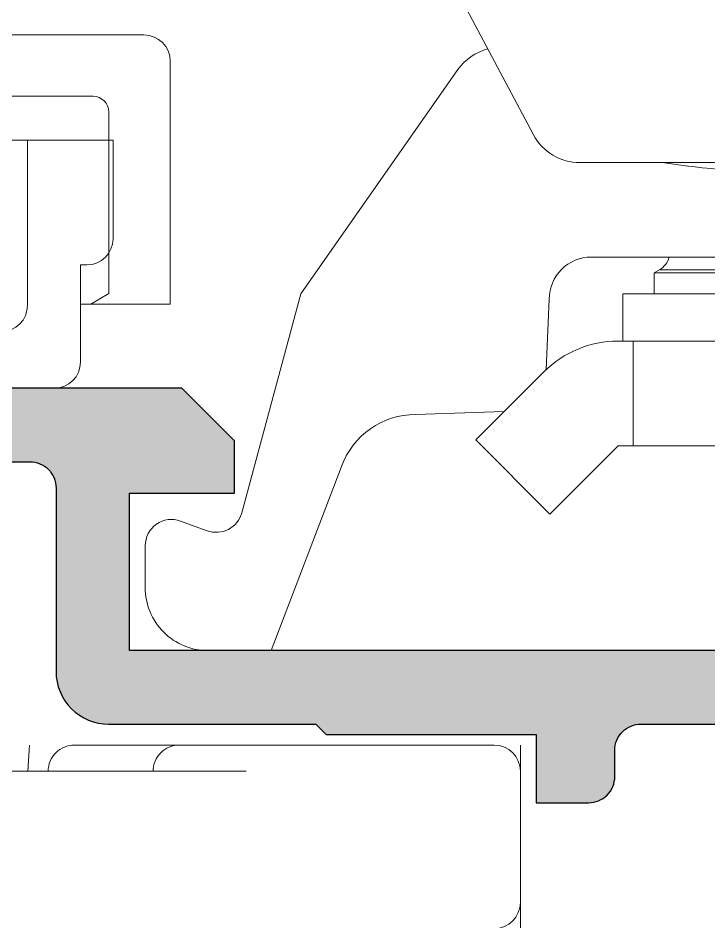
# Model space of a CAD drawing. Header units: millimetres. Extents: x 3069 to 3669, y 1489 to 1908.
# Drawn here: x 3602.79 to 3615.96, y 1560.87 to 1578.1 of the extents above; entities that cross this region are included whole.
import ezdxf

# ---------------------------------------------------------------- set-up
doc = ezdxf.new("R2010")
doc.units = ezdxf.units.MM
for name, color, linetype, lineweight in [('Detalles-Accesorios', 1, 'Continuous', 13), ('Perfil-Detalles', 7, 'Continuous', 25), ('Sombreado-Perfil dettalles', 7, 'Continuous', 0)]:
    doc.layers.add(name, color=color, linetype=linetype, lineweight=lineweight)

# ---------------------------------------------------------------- blocks, each defined once
blk = doc.blocks.new('*U40')
for p, q in [((1.604, 6.115), (1.604, 7.825)), ((1.604, 7.825), (6.234, 7.825)), ((6.734, 7.325), (6.734, -7.325)), ((4.73, 6.735), (2.85, 6.735)), ((4.73, -6.735), (4.73, 6.735)), ((1.604, 6.315), (1.804, 6.655)), ((1.804, 6.655), (5.264, 6.655)), ((2.35, 6.235), (2.35, 6.115)), ((5.564, 6.355), (5.564, -6.355)), ((0.5, 6.115), (2.35, 6.115)), ((0, 5.615), (0, -5.615)), ((4.73, 5.105), (1.58, 5.105)), ((1.08, -4.605), (1.08, 4.605)), ((0, 2.385), (1.08, 2.385)), ((0, -2.385), (1.08, -2.385)), ((1.58, -5.105), (4.73, -5.105)), ((0.5, -6.115), (2.35, -6.115)), ((1.604, -7.825), (1.604, -6.115)), ((2.35, -6.235), (2.35, -6.115)), ((1.604, -6.315), (1.804, -6.655)), ((5.264, -6.655), (1.804, -6.655)), ((2.85, -6.735), (4.73, -6.735)), ((6.234, -7.825), (1.604, -7.825))]:
    blk.add_line(p, q)
for centre, radius, start, end in [((6.234, 7.325), 0.5, 0, 90), ((2.85, 6.235), 0.5, 90, 180), ((5.264, 6.355), 0.3, 0, 90), ((0.5, 5.615), 0.5, 90, 180), ((1.58, 4.605), 0.5, 90, 180), ((1.58, -4.605), 0.5, 180, 270), ((0.5, -5.615), 0.5, 180, 270), ((2.85, -6.235), 0.5, 180, 270), ((5.264, -6.355), 0.3, 270, 0), ((6.234, -7.325), 0.5, 270, 0)]:
    blk.add_arc(centre, radius, start, end)
blk = doc.blocks.new('*U39')
for p, q in [((2.2, -4.5), (2.2, -9.5)), ((2.258, -4.6), (2.258, -9.4)), ((1.8, -10.1), (1.8, -7)), ((-1.1, -7.4), (-1.1, -9.9)), ((0.9, -7.4), (0.9, -9.9)), ((2.258, -9.4), (2.2, -9.5)), ((2.2, -9.5), (1.8, -9.5)), ((-1.1, -9.9), (0.9, -9.9)), ((-1.1, -10.186), (-1.1, -9.9)), ((0.9, -9.9), (0.9, -10.186)), ((1.8, -10.1), (0.9, -10.1)), ((-2.4, -11.486), (-1.1, -10.186)), ((-0.986, -12.9), (-2.4, -11.486)), ((0.314, -11.6), (-0.986, -12.9))]:
    blk.add_line(p, q)
for points in [[(8.6, -6.5), (8.6, -9.9, 0.414214), (9.4, -10.7), (10.443, -10.557), (11.943, -12.057, 0.298354), (13.338, -14.285), (16, -15.7), (16, -19, -0.414214), (15.5, -19.5), (14, -19.5, -0.451123), (13.504, -18.938), (13.757, -16.911, 0.311106), (13.496, -16.407), (4.831, -11.8, -0.277325), (4.3, -10.917), (4.3, -0.8, 0.414214)], [(-16.321, 1.541), (-10.6, 0), (0.1, 0, -0.414214), (0.3, -0.2), (0.3, -0.7), (0, -1), (0, -2.8), (2.5, -2.8), (2.5, -10.7, -0.414214), (1.7, -11.5), (0.357, -11.557), (-0.443, -12.357), (-0.5, -14.047, -0.31585), (-1.49, -15.458), (-5, -16.8), (-5, -18, 0.414214), (-3.8, -19.2), (-3, -19.2, 0.520567), (-2.53, -18.529), (-2.716, -18.017, -0.442617), (-2.372, -17.362), (1.8, -16.232), (6.074, -13.239, 0.178537), (6.468, -12.67, 0.178537)]]:
    blk.add_lwpolyline(points, format="xyb")
for centre, radius, start, end in [((18.914, -7), 14.795, 183.3387, 188.9651), ((18.914, -7), 14.795, 183.3387, 188.9586), ((2.604, -9.6), 0.4, 105.0916, 150), ((-1.1, -10.186), 2, 315, 0)]:
    blk.add_arc(centre, radius, start, end)
blk = doc.blocks.new('*U56')
for p, q in [((-3.2, 17.95), (-4.7, 17.95)), ((-3.2, 17.95), (-0.7, 17.95)), ((-0.2, 17.95), (-0.7, 17.95)), ((-0.2, 17.45), (-0.2, 12.515)), ((-0.7, 12.724), (-0.7, 8.95)), ((-0.2, 12.515), (-0.2, 11.45)), ((-0.2, 9.45), (-0.2, 11.45)), ((-0.7, -8.95), (-0.7, 8.95)), ((-0.7, 8.561), (-0.2, 8.596))]:
    blk.add_line(p, q)
for centre, start, end in [((-3.2, 17.45), 90, 180), ((-0.7, 17.45), 0, 90), ((-0.7, 11.45), 270, 0), ((-0.7, 9.45), 270, 0)]:
    blk.add_arc(centre, 0.5, start, end)
blk = doc.blocks.new('268_d')
at = {"layer": 'Sombreado-Perfil dettalles'}
h = blk.add_hatch(color=256, dxfattribs=at)
h.paths.add_polyline_path([(1.5, 24.2), (1.5, 27.2), (3.5, 27.2), (3.5, 28.2), (2.5, 29.2), (0, 29.2), (0, 0), (0.777, 0, 0.267949), (0.993, 0.125), (2.083, 2.013, 0.414214), (1.9, 2.696), (1.2, 3.1), (1.2, 6.2, -0.414214), (1.7, 6.7), (4.2, 6.7, -0.414214), (4.7, 6.2), (4.7, 5.5), (4.5, 5.5, 0.414214), (4, 5), (4, 4.5), (4.7, 1.888), (4.7, 1), (4, 1), (4, 0), (6.407, 0), (7.1, 1.2), (5.9, 1.2), (5.9, 6.2, -0.414214), (6.4, 6.7), (28.5, 6.7), (29, 6.2), (29.5, 6.7), (30.5, 6.7), (31, 6.2), (31.5, 6.7), (53.6, 6.7, -0.414214), (54.1, 6.2), (54.1, 1.2), (52.9, 1.2), (53.593, 0), (56, 0), (56, 1), (55.3, 1), (55.3, 1.888), (56, 4.5), (56, 5, 0.414214), (55.5, 5.5), (55.3, 5.5), (55.3, 6.2, -0.414214), (55.8, 6.7), (58.3, 6.7, -0.414214), (58.8, 6.2), (58.8, 3.1), (58.1, 2.696, 0.414214), (57.917, 2.013), (59.007, 0.125, 0.267949), (59.223, 0), (60, 0), (60, 51.2), (48, 51.2), (48, 49.443), (49.2, 48.75), (49.2, 50), (51.7, 50), (51.7, 43.5), (49.2, 43.5), (49.2, 44.75), (48, 44.057), (48, 42.3), (52.1, 42.3, 0.414214), (53.1, 43.3), (53.1, 48.8, -0.414214), (54.1, 49.8), (57.6, 49.8, -0.414214), (58.6, 48.8), (58.6, 26.2, -0.414214), (56.6, 24.2), (42.9, 24.2, -0.414214), (42.4, 24.7), (42.4, 28.7, 0.414214), (41.9, 29.2), (40.403, 29.2), (39.75, 27.8), (41, 27.8), (41, 24.7, -0.414214), (40.5, 24.2), (34.5, 24.2, -0.414214), (34, 24.7), (34, 27.8), (35.25, 27.8), (34.597, 29.2), (18.5, 29.2), (17.5, 28.2), (17.5, 27.2), (19.5, 27.2), (19.5, 24.2)])
h.paths.add_polyline_path([(19.9, 22.8, 0.414214), (20.9, 23.8), (20.9, 27.3, -0.414214), (21.4, 27.8), (32.1, 27.8, -0.414214), (32.6, 27.3), (32.6, 23.8, 0.414214), (33.6, 22.8), (44.05, 22.8), (44.25, 22.6), (48.25, 22.6), (48.25, 21.3), (49.25, 21.3, 0.414214), (49.75, 21.8), (49.75, 22.3, -0.414214), (50.25, 22.8), (57.6, 22.8, -0.414214), (58.6, 21.8), (58.6, 9.1, -0.414214), (57.6, 8.1), (50.25, 8.1, -0.414214), (49.75, 8.6), (49.75, 9.1, 0.414214), (49.25, 9.6), (48.25, 9.6), (48.25, 8.1), (11.75, 8.1), (11.75, 9.6), (10.75, 9.6, 0.414214), (10.25, 9.1), (10.25, 8.6, -0.414214), (9.75, 8.1), (2.4, 8.1, -0.414214), (1.4, 9.1), (1.4, 21.8, -0.414214), (2.4, 22.8), (9.75, 22.8, -0.414214), (10.25, 22.3), (10.25, 21.8, 0.414214), (10.75, 21.3), (11.75, 21.3), (11.75, 22.6), (15.75, 22.6), (15.95, 22.8)], flags=16)
at = {"layer": 'Perfil-Detalles'}
for points in [[(1.5, 24.2), (19.5, 24.2), (19.5, 27.2), (17.5, 27.2), (17.5, 28.2), (18.5, 29.2), (34.597, 29.2), (35.25, 27.8), (34, 27.8), (34, 24.7, 0.414214), (34.5, 24.2), (40.5, 24.2, 0.414214), (41, 24.7), (41, 27.8), (39.75, 27.8), (40.403, 29.2), (41.9, 29.2, -0.414214), (42.4, 28.7), (42.4, 24.7, 0.414214), (42.9, 24.2), (56.6, 24.2, 0.414214)], [(44.05, 22.8), (33.6, 22.8, -0.414214), (32.6, 23.8), (32.6, 27.3, 0.414214), (32.1, 27.8), (21.4, 27.8, 0.414214), (20.9, 27.3), (20.9, 23.8, -0.414214), (19.9, 22.8), (15.95, 22.8), (15.75, 22.6), (11.75, 22.6), (11.75, 21.3), (10.75, 21.3, -0.414214), (10.25, 21.8), (10.25, 22.3, 0.414214), (9.75, 22.8), (2.4, 22.8, 0.414214)]]:
    blk.add_lwpolyline(points, format="xyb", dxfattribs=at)

msp = doc.modelspace()

# ---------------------------------------------------------------- block references
at = {"layer": 'Detalles-Accesorios', "xscale": -1, "rotation": 270}
for name, p in [('*U39', (3624.416, 1571.046)), ('*U40', (3597.867, 1571.046)), ('*U56', (3594.416, 1564.446))]:
    msp.add_blockref(name, p, dxfattribs=at)
at = {"layer": 'Perfil-Detalles', "xscale": -1}
msp.add_blockref('268_d', (3624.416, 1541.846), dxfattribs=at)

doc.saveas('drawing.dxf')
